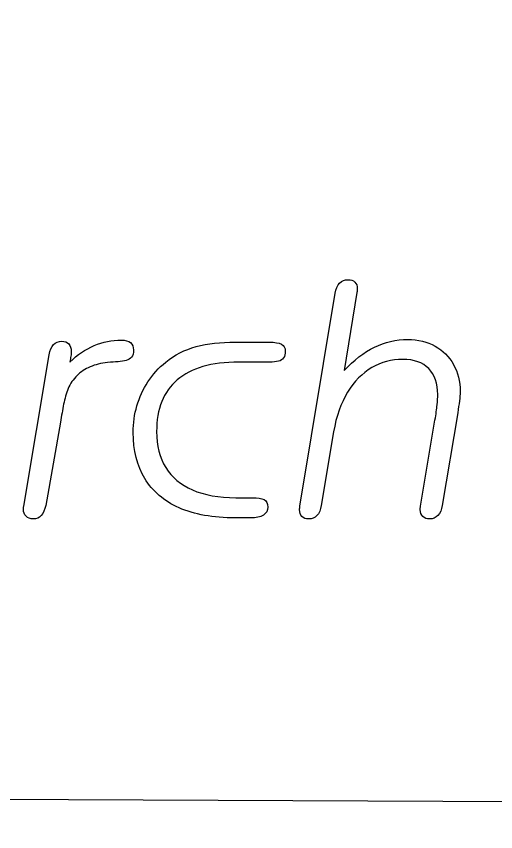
# Model space of a CAD drawing. Header units: millimetres. Extents: x -101 to 196, y -76 to 155.
# Drawn here: x 72.42 to 79.19, y 101.68 to 113.21 of the extents above; entities that cross this region are included whole.
import ezdxf

# ---------------------------------------------------------------- set-up
doc = ezdxf.new("R2010")
doc.units = ezdxf.units.MM
doc.header["$MEASUREMENT"] = 0
doc.layers.add('Capa 1', color=7, linetype='Continuous')

msp = doc.modelspace()

# ---------------------------------------------------------------- linework, layer by layer
at = {"layer": 'Capa 1', "color": 7}
msp.add_open_spline([(81.1485, 137.9786), (81.1485, 137.9786), (80.2355, 137.9786), (80.2355, 137.9786), (80.2355, 137.9786), (80.2355, 137.9786), (80.1349, 131.3575), (80.1349, 131.3575), (80.1349, 131.3575), (80.1349, 131.3575), (69.8957, 131.4652), (69.8957, 131.4652), (69.8957, 131.4652), (69.8957, 131.4652), (70.0032, 137.6636), (70.0032, 137.6636), (70.0032, 137.6636), (70.0032, 137.6636), (60.0788, 138.0784), (60.0788, 138.0784), (60.0788, 138.0784), (60.0788, 138.0784), (60.0788, 131.3575), (60.0788, 131.3575), (60.0788, 131.3575), (60.0788, 131.3575), (50.6702, 131.3575), (50.6702, 131.3575), (50.6702, 131.3575), (50.6702, 131.3575), (50.4628, 137.8708), (50.4628, 137.8708), (50.4628, 137.8708), (50.4628, 137.8708), (40.8469, 137.8708), (40.8469, 137.8708), (40.8469, 137.8708), (40.8469, 137.8708), (41.1552, 131.4652), (41.1552, 131.4652), (41.1552, 131.4652), (41.1552, 131.4652), (32.0617, 131.4652), (32.0617, 131.4652), (32.0617, 131.4652), (32.0617, 131.4652), (31.0231, 137.7698), (31.0231, 137.7698), (31.0231, 137.7698), (31.0231, 137.7698), (22.2983, 137.8708), (22.2983, 137.8708), (22.2983, 137.8708), (22.2983, 137.8708), (25.5685, 102.342), (25.5685, 102.342), (25.5685, 102.342), (25.5685, 102.342), (111.2145, 101.96), (111.2145, 101.96), (111.2145, 101.96), (111.2145, 101.96), (111.2133, 102.0352), (111.2133, 102.0352), (111.2133, 102.0352), (111.2133, 102.0352), (192.3729, 101.679), (192.3729, 101.679), (192.3729, 101.679), (192.3729, 101.679), (195.583, 137.67), (195.583, 137.67), (195.583, 137.67), (195.583, 137.67), (184.4111, 137.7698), (184.4111, 137.7698), (184.4111, 137.7698), (184.4111, 137.7698), (183.8962, 131.4317), (183.8962, 131.4317), (183.8962, 131.4317), (183.8962, 131.4317), (177.4892, 131.5317), (177.4892, 131.5317), (177.4892, 131.5317), (177.4892, 131.5317), (177.2821, 137.67), (177.2821, 137.67), (177.2821, 137.67), (177.2821, 137.67), (168.3897, 137.7698), (168.3897, 137.7698), (168.3897, 137.7698), (168.3897, 137.7698), (168.1817, 131.4317), (168.1817, 131.4317), (168.1817, 131.4317), (168.1817, 131.4317), (159.2898, 131.5317), (159.2898, 131.5317), (159.2898, 131.5317), (159.2898, 131.5317), (159.2898, 137.8708), (159.2898, 137.8708), (159.2898, 137.8708), (159.2898, 137.8708), (149.7804, 137.8708), (149.7804, 137.8708), (149.7804, 137.8708), (149.7804, 137.8708), (149.7804, 131.5317), (149.7804, 131.5317), (149.7804, 131.5317), (149.7804, 131.5317), (139.6492, 131.3305), (139.6492, 131.3305), (139.6492, 131.3305), (139.6492, 131.3305), (139.341, 137.7698), (139.341, 137.7698), (139.341, 137.7698), (139.341, 137.7698), (138.0712, 137.7573), (138.0712, 137.7573), (138.0712, 137.7573), (138.5328, 142.1253), (138.9549, 146.0923), (139.2751, 149.0454), (139.2751, 149.0454), (137.8607, 149.9912), (133.5118, 151.2237), (133.5118, 151.2237), (133.5118, 151.2237), (133.5119, 151.2239), (133.5118, 151.2237), (132.38, 147.7261), (132.38, 147.7261), (130.6776, 148.2888), (127.7425, 149.0454), (127.7425, 149.0454), (127.7425, 149.0454), (127.7426, 149.0454), (127.7425, 149.0454), (128.5942, 152.4499), (128.5942, 152.4499), (125.3837, 153.5821), (121.5977, 153.6756), (121.5977, 153.6756), (121.5977, 153.6756), (121.5977, 153.6758), (121.5977, 153.6756), (120.747, 150.0851), (120.747, 150.0851), (119.1454, 150.467), (114.7966, 150.7478), (114.7966, 150.7478), (114.7966, 150.7478), (114.7967, 150.748), (114.7966, 150.7478), (115.0781, 154.1523), (115.0781, 154.1523), (111.4858, 154.5274), (107.3249, 154.3402), (107.3249, 154.3402), (107.3249, 154.3402), (107.3249, 154.3403), (107.3249, 154.3402), (107.5122, 150.9358), (107.5122, 150.9358), (104.115, 151.0359), (100.9924, 150.1786), (100.9924, 150.1786), (100.9924, 150.1786), (100.9925, 150.1787), (100.9924, 150.1786), (100.3285, 153.777), (100.3285, 153.777), (97.4943, 153.871), (93.8089, 152.7317), (93.8089, 152.7317), (93.8089, 152.7317), (93.8089, 152.7318), (93.8089, 152.7317), (94.4725, 149.2333), (94.4725, 149.2333), (91.2554, 148.671), (88.2336, 147.6322), (88.2336, 147.6322), (88.2336, 147.6322), (88.2336, 147.6323), (87.852, 148.6708), (87.0944, 151.3172), (87.0944, 151.3172), (84.541, 150.8421), (79.7029, 149.0119), (79.7029, 149.0119), (79.7029, 149.0119), (79.7029, 149.0119), (81.1485, 137.9786), (81.1485, 137.9786)], degree=3, knots=[0, 0, 0, 0, 0.0196078, 0.0196078, 0.0196078, 0.0196078, 0.0392157, 0.0392157, 0.0392157, 0.0392157, 0.0588235, 0.0588235, 0.0588235, 0.0588235, 0.0784314, 0.0784314, 0.0784314, 0.0784314, 0.0980392, 0.0980392, 0.0980392, 0.0980392, 0.1176471, 0.1176471, 0.1176471, 0.1176471, 0.1372549, 0.1372549, 0.1372549, 0.1372549, 0.1568627, 0.1568627, 0.1568627, 0.1568627, 0.1764706, 0.1764706, 0.1764706, 0.1764706, 0.1960784, 0.1960784, 0.1960784, 0.1960784, 0.2156863, 0.2156863, 0.2156863, 0.2156863, 0.2352941, 0.2352941, 0.2352941, 0.2352941, 0.254902, 0.254902, 0.254902, 0.254902, 0.2745098, 0.2745098, 0.2745098, 0.2745098, 0.2941176, 0.2941176, 0.2941176, 0.2941176, 0.3137255, 0.3137255, 0.3137255, 0.3137255, 0.3333333, 0.3333333, 0.3333333, 0.3333333, 0.3529412, 0.3529412, 0.3529412, 0.3529412, 0.372549, 0.372549, 0.372549, 0.372549, 0.3921569, 0.3921569, 0.3921569, 0.3921569, 0.4117647, 0.4117647, 0.4117647, 0.4117647, 0.4313725, 0.4313725, 0.4313725, 0.4313725, 0.4509804, 0.4509804, 0.4509804, 0.4509804, 0.4705882, 0.4705882, 0.4705882, 0.4705882, 0.4901961, 0.4901961, 0.4901961, 0.4901961, 0.5098039, 0.5098039, 0.5098039, 0.5098039, 0.5294118, 0.5294118, 0.5294118, 0.5294118, 0.5490196, 0.5490196, 0.5490196, 0.5490196, 0.5686275, 0.5686275, 0.5686275, 0.5686275, 0.5882353, 0.5882353, 0.5882353, 0.5882353, 0.6078431, 0.6078431, 0.6078431, 0.6078431, 0.627451, 0.627451, 0.627451, 0.627451, 0.6470588, 0.6470588, 0.6470588, 0.6470588, 0.6666667, 0.6666667, 0.6666667, 0.6666667, 0.6862745, 0.6862745, 0.6862745, 0.6862745, 0.7058824, 0.7058824, 0.7058824, 0.7058824, 0.7254902, 0.7254902, 0.7254902, 0.7254902, 0.745098, 0.745098, 0.745098, 0.745098, 0.7647059, 0.7647059, 0.7647059, 0.7647059, 0.7843137, 0.7843137, 0.7843137, 0.7843137, 0.8039216, 0.8039216, 0.8039216, 0.8039216, 0.8235294, 0.8235294, 0.8235294, 0.8235294, 0.8431373, 0.8431373, 0.8431373, 0.8431373, 0.8627451, 0.8627451, 0.8627451, 0.8627451, 0.8823529, 0.8823529, 0.8823529, 0.8823529, 0.9019608, 0.9019608, 0.9019608, 0.9019608, 0.9215686, 0.9215686, 0.9215686, 0.9215686, 0.9411765, 0.9411765, 0.9411765, 0.9411765, 0.9607843, 0.9607843, 0.9607843, 0.9607843, 1, 1, 1, 1], dxfattribs=at)
at = {"layer": 'Capa 1', "lineweight": 9}
msp.add_open_spline([(81.1485, 137.9786), (81.1485, 137.9786), (80.2355, 137.9786), (80.2355, 137.9786), (80.2355, 137.9786), (80.2355, 137.9786), (80.1349, 131.3575), (80.1349, 131.3575), (80.1349, 131.3575), (80.1349, 131.3575), (69.8957, 131.4652), (69.8957, 131.4652), (69.8957, 131.4652), (69.8957, 131.4652), (70.0032, 137.6636), (70.0032, 137.6636), (70.0032, 137.6636), (70.0032, 137.6636), (60.0788, 138.0784), (60.0788, 138.0784), (60.0788, 138.0784), (60.0788, 138.0784), (60.0788, 131.3575), (60.0788, 131.3575), (60.0788, 131.3575), (60.0788, 131.3575), (50.6702, 131.3575), (50.6702, 131.3575), (50.6702, 131.3575), (50.6702, 131.3575), (50.4628, 137.8708), (50.4628, 137.8708), (50.4628, 137.8708), (50.4628, 137.8708), (40.8469, 137.8708), (40.8469, 137.8708), (40.8469, 137.8708), (40.8469, 137.8708), (41.1552, 131.4652), (41.1552, 131.4652), (41.1552, 131.4652), (41.1552, 131.4652), (32.0617, 131.4652), (32.0617, 131.4652), (32.0617, 131.4652), (32.0617, 131.4652), (31.0231, 137.7698), (31.0231, 137.7698), (31.0231, 137.7698), (31.0231, 137.7698), (22.2983, 137.8708), (22.2983, 137.8708), (22.2983, 137.8708), (22.2983, 137.8708), (25.5685, 102.342), (25.5685, 102.342), (25.5685, 102.342), (25.5685, 102.342), (111.2145, 101.96), (111.2145, 101.96), (111.2145, 101.96), (111.2145, 101.96), (111.2133, 102.0352), (111.2133, 102.0352), (111.2133, 102.0352), (111.2133, 102.0352), (192.3729, 101.679), (192.3729, 101.679), (192.3729, 101.679), (192.3729, 101.679), (195.583, 137.67), (195.583, 137.67), (195.583, 137.67), (195.583, 137.67), (184.4111, 137.7698), (184.4111, 137.7698), (184.4111, 137.7698), (184.4111, 137.7698), (183.8962, 131.4317), (183.8962, 131.4317), (183.8962, 131.4317), (183.8962, 131.4317), (177.4892, 131.5317), (177.4892, 131.5317), (177.4892, 131.5317), (177.4892, 131.5317), (177.2821, 137.67), (177.2821, 137.67), (177.2821, 137.67), (177.2821, 137.67), (168.3897, 137.7698), (168.3897, 137.7698), (168.3897, 137.7698), (168.3897, 137.7698), (168.1817, 131.4317), (168.1817, 131.4317), (168.1817, 131.4317), (168.1817, 131.4317), (159.2898, 131.5317), (159.2898, 131.5317), (159.2898, 131.5317), (159.2898, 131.5317), (159.2898, 137.8708), (159.2898, 137.8708), (159.2898, 137.8708), (159.2898, 137.8708), (149.7804, 137.8708), (149.7804, 137.8708), (149.7804, 137.8708), (149.7804, 137.8708), (149.7804, 131.5317), (149.7804, 131.5317), (149.7804, 131.5317), (149.7804, 131.5317), (139.6492, 131.3305), (139.6492, 131.3305), (139.6492, 131.3305), (139.6492, 131.3305), (139.341, 137.7698), (139.341, 137.7698), (139.341, 137.7698), (139.341, 137.7698), (138.0712, 137.7573), (138.0712, 137.7573), (138.0712, 137.7573), (138.5328, 142.1253), (138.9549, 146.0923), (139.2751, 149.0454), (139.2751, 149.0454), (137.8607, 149.9912), (133.5118, 151.2237), (133.5118, 151.2237), (133.5118, 151.2237), (133.5118, 151.2237), (133.5118, 151.2237), (132.38, 147.7261), (132.38, 147.7261), (130.6776, 148.2888), (127.7425, 149.0454), (127.7425, 149.0454), (127.7425, 149.0454), (127.7425, 149.0454), (127.7425, 149.0454), (128.5942, 152.4499), (128.5942, 152.4499), (125.3837, 153.5821), (121.5977, 153.6756), (121.5977, 153.6756), (121.5977, 153.6756), (121.5977, 153.6756), (121.5977, 153.6756), (120.747, 150.0851), (120.747, 150.0851), (119.1454, 150.467), (114.7966, 150.7478), (114.7966, 150.7478), (114.7966, 150.7478), (114.7966, 150.7478), (114.7966, 150.7478), (115.0781, 154.1523), (115.0781, 154.1523), (111.4858, 154.5274), (107.3249, 154.3402), (107.3249, 154.3402), (107.3249, 154.3402), (107.3249, 154.3402), (107.3249, 154.3402), (107.5122, 150.9358), (107.5122, 150.9358), (104.115, 151.0359), (100.9924, 150.1786), (100.9924, 150.1786), (100.9924, 150.1786), (100.9924, 150.1786), (100.9924, 150.1786), (100.3285, 153.777), (100.3285, 153.777), (97.4943, 153.871), (93.8089, 152.7317), (93.8089, 152.7317), (93.8089, 152.7317), (93.8089, 152.7317), (93.8089, 152.7317), (94.4725, 149.2333), (94.4725, 149.2333), (91.2554, 148.671), (88.2336, 147.6322), (88.2336, 147.6322), (88.2336, 147.6322), (88.2336, 147.6322), (87.852, 148.6708), (87.0944, 151.3172), (87.0944, 151.3172), (84.541, 150.8421), (79.7029, 149.0119), (79.7029, 149.0119), (79.7029, 149.0119), (79.7029, 149.0119), (81.1485, 137.9786), (81.1485, 137.9786)], degree=3, knots=[0, 0, 0, 0, 0.0196078, 0.0196078, 0.0196078, 0.0196078, 0.0392157, 0.0392157, 0.0392157, 0.0392157, 0.0588235, 0.0588235, 0.0588235, 0.0588235, 0.0784314, 0.0784314, 0.0784314, 0.0784314, 0.0980392, 0.0980392, 0.0980392, 0.0980392, 0.1176471, 0.1176471, 0.1176471, 0.1176471, 0.1372549, 0.1372549, 0.1372549, 0.1372549, 0.1568627, 0.1568627, 0.1568627, 0.1568627, 0.1764706, 0.1764706, 0.1764706, 0.1764706, 0.1960784, 0.1960784, 0.1960784, 0.1960784, 0.2156863, 0.2156863, 0.2156863, 0.2156863, 0.2352941, 0.2352941, 0.2352941, 0.2352941, 0.254902, 0.254902, 0.254902, 0.254902, 0.2745098, 0.2745098, 0.2745098, 0.2745098, 0.2941176, 0.2941176, 0.2941176, 0.2941176, 0.3137255, 0.3137255, 0.3137255, 0.3137255, 0.3333333, 0.3333333, 0.3333333, 0.3333333, 0.3529412, 0.3529412, 0.3529412, 0.3529412, 0.372549, 0.372549, 0.372549, 0.372549, 0.3921569, 0.3921569, 0.3921569, 0.3921569, 0.4117647, 0.4117647, 0.4117647, 0.4117647, 0.4313725, 0.4313725, 0.4313725, 0.4313725, 0.4509804, 0.4509804, 0.4509804, 0.4509804, 0.4705882, 0.4705882, 0.4705882, 0.4705882, 0.4901961, 0.4901961, 0.4901961, 0.4901961, 0.5098039, 0.5098039, 0.5098039, 0.5098039, 0.5294118, 0.5294118, 0.5294118, 0.5294118, 0.5490196, 0.5490196, 0.5490196, 0.5490196, 0.5686275, 0.5686275, 0.5686275, 0.5686275, 0.5882353, 0.5882353, 0.5882353, 0.5882353, 0.6078431, 0.6078431, 0.6078431, 0.6078431, 0.627451, 0.627451, 0.627451, 0.627451, 0.6470588, 0.6470588, 0.6470588, 0.6470588, 0.6666667, 0.6666667, 0.6666667, 0.6666667, 0.6862745, 0.6862745, 0.6862745, 0.6862745, 0.7058824, 0.7058824, 0.7058824, 0.7058824, 0.7254902, 0.7254902, 0.7254902, 0.7254902, 0.745098, 0.745098, 0.745098, 0.745098, 0.7647059, 0.7647059, 0.7647059, 0.7647059, 0.7843137, 0.7843137, 0.7843137, 0.7843137, 0.8039216, 0.8039216, 0.8039216, 0.8039216, 0.8235294, 0.8235294, 0.8235294, 0.8235294, 0.8431373, 0.8431373, 0.8431373, 0.8431373, 0.8627451, 0.8627451, 0.8627451, 0.8627451, 0.8823529, 0.8823529, 0.8823529, 0.8823529, 0.9019608, 0.9019608, 0.9019608, 0.9019608, 0.9215686, 0.9215686, 0.9215686, 0.9215686, 0.9411765, 0.9411765, 0.9411765, 0.9411765, 0.9607843, 0.9607843, 0.9607843, 0.9607843, 1, 1, 1, 1], dxfattribs=at)
at = {"layer": 'Capa 1', "color": 250}
for points, knots in [([(77.0437, 108.1992), (77.0437, 108.1992), (77.2264, 109.3006), (77.2264, 109.3006), (77.2264, 109.3006), (77.2289, 109.3105), (77.2305, 109.3194), (77.2305, 109.3268), (77.2305, 109.3268), (77.2314, 109.3351), (77.2313, 109.3425), (77.2313, 109.3499), (77.2313, 109.3499), (77.2314, 109.3944), (77.2198, 109.4281), (77.1959, 109.4503), (77.1959, 109.4503), (77.1729, 109.4726), (77.1408, 109.4832), (77.098, 109.4832), (77.098, 109.4832), (77.051, 109.4833), (77.0124, 109.4676), (76.9811, 109.4355), (76.9811, 109.4355), (76.9507, 109.4036), (76.9309, 109.3548), (76.9202, 109.2906), (76.9202, 109.2906), (76.9202, 109.2906), (76.4214, 106.2829), (76.4214, 106.2829), (76.4214, 106.2829), (76.419, 106.273), (76.418, 106.2639), (76.4172, 106.2565), (76.4172, 106.2565), (76.4165, 106.2484), (76.4164, 106.2408), (76.4164, 106.2334), (76.4164, 106.2334), (76.4165, 106.1891), (76.4279, 106.1561), (76.4493, 106.1338), (76.4493, 106.1338), (76.4708, 106.1117), (76.5028, 106.1001), (76.5448, 106.1001), (76.5448, 106.1001), (76.5926, 106.1002), (76.6312, 106.1165), (76.6617, 106.1486), (76.6617, 106.1486), (76.6922, 106.1799), (76.7127, 106.2285), (76.7226, 106.2927), (76.7226, 106.2927), (76.7226, 106.2927), (76.8955, 107.3301), (76.8955, 107.3301), (76.8955, 107.3301), (76.935, 107.5521), (77.0008, 107.7398), (77.0939, 107.8929), (77.0939, 107.8929), (77.1877, 108.0453), (77.3013, 108.1604), (77.4346, 108.2395), (77.4346, 108.2395), (77.568, 108.3177), (77.7145, 108.3572), (77.8734, 108.3572), (77.8734, 108.3572), (78.0323, 108.3564), (78.1541, 108.3127), (78.2389, 108.2263), (78.2389, 108.2263), (78.3237, 108.1399), (78.3664, 108.0172), (78.3673, 107.8583), (78.3673, 107.8583), (78.3673, 107.8214), (78.3648, 107.7727), (78.359, 107.7135), (78.359, 107.7135), (78.3525, 107.6535), (78.3426, 107.5818), (78.3278, 107.4978), (78.3278, 107.4978), (78.3278, 107.4978), (78.1253, 106.2829), (78.1253, 106.2829), (78.1253, 106.2829), (78.1229, 106.273), (78.122, 106.2639), (78.1211, 106.2565), (78.1211, 106.2565), (78.1204, 106.2484), (78.1203, 106.2408), (78.1203, 106.2334), (78.1203, 106.2334), (78.1212, 106.1891), (78.1327, 106.1561), (78.1557, 106.1338), (78.1557, 106.1338), (78.1788, 106.1117), (78.2117, 106.1001), (78.2537, 106.1001), (78.2537, 106.1001), (78.3015, 106.1002), (78.3401, 106.1174), (78.3706, 106.1503), (78.3706, 106.1503), (78.4011, 106.1833), (78.4216, 106.231), (78.4315, 106.2927), (78.4315, 106.2927), (78.4315, 106.2927), (78.6488, 107.6015), (78.6488, 107.6015), (78.6488, 107.6015), (78.6587, 107.6633), (78.6669, 107.7192), (78.6735, 107.7686), (78.6735, 107.7686), (78.6802, 107.818), (78.6834, 107.8608), (78.6834, 107.8978), (78.6834, 107.8978), (78.6826, 108.0453), (78.6513, 108.1744), (78.5887, 108.2855), (78.5887, 108.2855), (78.5271, 108.3959), (78.4405, 108.4823), (78.3302, 108.544), (78.3302, 108.544), (78.2191, 108.6066), (78.0899, 108.6379), (77.9425, 108.6387), (77.9425, 108.6387), (77.778, 108.6388), (77.6215, 108.6016), (77.4725, 108.5284), (77.4725, 108.5284), (77.3243, 108.4544), (77.1819, 108.3448), (77.0437, 108.1992)], [0, 0, 0, 0, 0.0263158, 0.0263158, 0.0263158, 0.0263158, 0.0526316, 0.0526316, 0.0526316, 0.0526316, 0.0789474, 0.0789474, 0.0789474, 0.0789474, 0.1052632, 0.1052632, 0.1052632, 0.1052632, 0.1315789, 0.1315789, 0.1315789, 0.1315789, 0.1578947, 0.1578947, 0.1578947, 0.1578947, 0.1842105, 0.1842105, 0.1842105, 0.1842105, 0.2105263, 0.2105263, 0.2105263, 0.2105263, 0.2368421, 0.2368421, 0.2368421, 0.2368421, 0.2631579, 0.2631579, 0.2631579, 0.2631579, 0.2894737, 0.2894737, 0.2894737, 0.2894737, 0.3157895, 0.3157895, 0.3157895, 0.3157895, 0.3421053, 0.3421053, 0.3421053, 0.3421053, 0.3684211, 0.3684211, 0.3684211, 0.3684211, 0.3947368, 0.3947368, 0.3947368, 0.3947368, 0.4210526, 0.4210526, 0.4210526, 0.4210526, 0.4473684, 0.4473684, 0.4473684, 0.4473684, 0.4736842, 0.4736842, 0.4736842, 0.4736842, 0.5, 0.5, 0.5, 0.5, 0.5263158, 0.5263158, 0.5263158, 0.5263158, 0.5526316, 0.5526316, 0.5526316, 0.5526316, 0.5789474, 0.5789474, 0.5789474, 0.5789474, 0.6052632, 0.6052632, 0.6052632, 0.6052632, 0.6315789, 0.6315789, 0.6315789, 0.6315789, 0.6578947, 0.6578947, 0.6578947, 0.6578947, 0.6842105, 0.6842105, 0.6842105, 0.6842105, 0.7105263, 0.7105263, 0.7105263, 0.7105263, 0.7368421, 0.7368421, 0.7368421, 0.7368421, 0.7631579, 0.7631579, 0.7631579, 0.7631579, 0.7894737, 0.7894737, 0.7894737, 0.7894737, 0.8157895, 0.8157895, 0.8157895, 0.8157895, 0.8421053, 0.8421053, 0.8421053, 0.8421053, 0.8684211, 0.8684211, 0.8684211, 0.8684211, 0.8947368, 0.8947368, 0.8947368, 0.8947368, 0.9210526, 0.9210526, 0.9210526, 0.9210526, 0.9473684, 0.9473684, 0.9473684, 0.9473684, 1, 1, 1, 1]), ([(73.1716, 108.3177), (73.1765, 108.3499), (73.1815, 108.3786), (73.1856, 108.4033), (73.1856, 108.4033), (73.1889, 108.428), (73.1914, 108.4485), (73.1914, 108.4658), (73.1914, 108.4658), (73.1915, 108.5128), (73.179, 108.5498), (73.156, 108.5753), (73.156, 108.5753), (73.133, 108.6009), (73.1, 108.614), (73.058, 108.614), (73.058, 108.614), (72.9592, 108.6142), (72.9, 108.5498), (72.8802, 108.4214), (72.8802, 108.4214), (72.8802, 108.4214), (72.5198, 106.2829), (72.5198, 106.2829), (72.5198, 106.2829), (72.5173, 106.2756), (72.5155, 106.268), (72.5155, 106.2606), (72.5155, 106.2606), (72.5147, 106.2534), (72.5147, 106.2458), (72.5147, 106.2384), (72.5147, 106.2384), (72.5155, 106.1956), (72.5279, 106.1626), (72.5526, 106.1379), (72.5526, 106.1379), (72.5773, 106.1135), (72.6102, 106.1009), (72.653, 106.1001), (72.653, 106.1001), (72.747, 106.1002), (72.8061, 106.1643), (72.8308, 106.2927), (72.8308, 106.2927), (72.8308, 106.2927), (73.0383, 107.4684), (73.0383, 107.4684), (73.0383, 107.4684), (73.054, 107.5589), (73.0687, 107.6435), (73.0835, 107.7233), (73.0835, 107.7233), (73.0983, 107.8026), (73.1197, 107.8764), (73.1477, 107.9439), (73.1477, 107.9439), (73.1765, 108.0123), (73.2185, 108.074), (73.2753, 108.13), (73.2753, 108.13), (73.3247, 108.1794), (73.3856, 108.2197), (73.4572, 108.251), (73.4572, 108.251), (73.5288, 108.2824), (73.6112, 108.3028), (73.705, 108.3127), (73.705, 108.3127), (73.7585, 108.3169), (73.8071, 108.3209), (73.8515, 108.3234), (73.8515, 108.3234), (73.896, 108.326), (73.9347, 108.3316), (73.9676, 108.3407), (73.9676, 108.3407), (73.9997, 108.3499), (74.0252, 108.3654), (74.0433, 108.3884), (74.0433, 108.3884), (74.0614, 108.4116), (74.0705, 108.4452), (74.0705, 108.4905), (74.0705, 108.4905), (74.0706, 108.535), (74.0557, 108.5695), (74.0268, 108.5934), (74.0268, 108.5934), (73.9972, 108.6166), (73.9544, 108.6288), (73.8976, 108.6288), (73.8976, 108.6288), (73.7644, 108.6289), (73.6359, 108.6033), (73.514, 108.5514), (73.514, 108.5514), (73.3922, 108.4997), (73.2778, 108.4214), (73.1716, 108.3177)], [0, 0, 0, 0, 0.0384615, 0.0384615, 0.0384615, 0.0384615, 0.0769231, 0.0769231, 0.0769231, 0.0769231, 0.1153846, 0.1153846, 0.1153846, 0.1153846, 0.1538462, 0.1538462, 0.1538462, 0.1538462, 0.1923077, 0.1923077, 0.1923077, 0.1923077, 0.2307692, 0.2307692, 0.2307692, 0.2307692, 0.2692308, 0.2692308, 0.2692308, 0.2692308, 0.3076923, 0.3076923, 0.3076923, 0.3076923, 0.3461538, 0.3461538, 0.3461538, 0.3461538, 0.3846154, 0.3846154, 0.3846154, 0.3846154, 0.4230769, 0.4230769, 0.4230769, 0.4230769, 0.4615385, 0.4615385, 0.4615385, 0.4615385, 0.5, 0.5, 0.5, 0.5, 0.5384615, 0.5384615, 0.5384615, 0.5384615, 0.5769231, 0.5769231, 0.5769231, 0.5769231, 0.6153846, 0.6153846, 0.6153846, 0.6153846, 0.6538462, 0.6538462, 0.6538462, 0.6538462, 0.6923077, 0.6923077, 0.6923077, 0.6923077, 0.7307692, 0.7307692, 0.7307692, 0.7307692, 0.7692308, 0.7692308, 0.7692308, 0.7692308, 0.8076923, 0.8076923, 0.8076923, 0.8076923, 0.8461538, 0.8461538, 0.8461538, 0.8461538, 0.8846154, 0.8846154, 0.8846154, 0.8846154, 0.9230769, 0.9230769, 0.9230769, 0.9230769, 1, 1, 1, 1]), ([(75.7497, 106.4014), (75.7497, 106.4014), (75.5176, 106.4014), (75.5176, 106.4014), (75.5176, 106.4014), (75.274, 106.4024), (75.0681, 106.4384), (74.9018, 106.5108), (74.9018, 106.5108), (74.7355, 106.5834), (74.6096, 106.6886), (74.5248, 106.8269), (74.5248, 106.8269), (74.4393, 106.9661), (74.3964, 107.1348), (74.3964, 107.3348), (74.3964, 107.3348), (74.3965, 107.6567), (74.4935, 107.9011), (74.6878, 108.0674), (74.6878, 108.0674), (74.8822, 108.2338), (75.1718, 108.3168), (75.557, 108.3176), (75.557, 108.3176), (75.557, 108.3176), (75.9917, 108.3177), (75.9917, 108.3177), (75.9917, 108.3177), (76.0427, 108.3177), (76.0847, 108.3218), (76.1176, 108.33), (76.1176, 108.33), (76.1506, 108.3391), (76.1744, 108.3547), (76.19, 108.3777), (76.19, 108.3777), (76.2065, 108.4009), (76.2139, 108.4337), (76.2139, 108.4757), (76.2139, 108.4757), (76.214, 108.5201), (76.1958, 108.5514), (76.1596, 108.5712), (76.1596, 108.5712), (76.1225, 108.5902), (76.0649, 108.6), (75.9867, 108.5992), (75.9867, 108.5992), (75.9867, 108.5992), (75.5078, 108.5993), (75.5078, 108.5993), (75.5078, 108.5993), (75.3011, 108.6009), (75.1167, 108.5794), (74.9553, 108.5366), (74.9553, 108.5366), (74.7933, 108.4931), (74.6499, 108.4205), (74.5248, 108.3176), (74.5248, 108.3176), (74.4261, 108.2363), (74.3421, 108.1431), (74.2738, 108.0386), (74.2738, 108.0386), (74.2054, 107.9333), (74.1544, 107.8205), (74.119, 107.6995), (74.119, 107.6995), (74.0837, 107.5793), (74.0655, 107.4542), (74.0655, 107.3249), (74.0655, 107.3249), (74.0655, 107.0689), (74.1206, 106.8508), (74.2301, 106.6713), (74.2301, 106.6713), (74.3389, 106.4913), (74.5001, 106.3536), (74.7141, 106.2581), (74.7141, 106.2581), (74.9282, 106.1637), (75.1932, 106.1157), (75.5077, 106.1149), (75.5077, 106.1149), (75.5077, 106.1149), (75.7201, 106.115), (75.7201, 106.115), (75.7201, 106.115), (75.8015, 106.115), (75.8633, 106.1281), (75.9044, 106.1544), (75.9044, 106.1544), (75.9464, 106.1809), (75.967, 106.2186), (75.967, 106.268), (75.967, 106.268), (75.967, 106.319), (75.9497, 106.3544), (75.9135, 106.3734), (75.9135, 106.3734), (75.8781, 106.3933), (75.8237, 106.4022), (75.7497, 106.4014)], [0, 0, 0, 0, 0.037037, 0.037037, 0.037037, 0.037037, 0.0740741, 0.0740741, 0.0740741, 0.0740741, 0.1111111, 0.1111111, 0.1111111, 0.1111111, 0.1481481, 0.1481481, 0.1481481, 0.1481481, 0.1851852, 0.1851852, 0.1851852, 0.1851852, 0.2222222, 0.2222222, 0.2222222, 0.2222222, 0.2592593, 0.2592593, 0.2592593, 0.2592593, 0.2962963, 0.2962963, 0.2962963, 0.2962963, 0.3333333, 0.3333333, 0.3333333, 0.3333333, 0.3703704, 0.3703704, 0.3703704, 0.3703704, 0.4074074, 0.4074074, 0.4074074, 0.4074074, 0.4444444, 0.4444444, 0.4444444, 0.4444444, 0.4814815, 0.4814815, 0.4814815, 0.4814815, 0.5185185, 0.5185185, 0.5185185, 0.5185185, 0.5555556, 0.5555556, 0.5555556, 0.5555556, 0.5925926, 0.5925926, 0.5925926, 0.5925926, 0.6296296, 0.6296296, 0.6296296, 0.6296296, 0.6666667, 0.6666667, 0.6666667, 0.6666667, 0.7037037, 0.7037037, 0.7037037, 0.7037037, 0.7407407, 0.7407407, 0.7407407, 0.7407407, 0.7777778, 0.7777778, 0.7777778, 0.7777778, 0.8148148, 0.8148148, 0.8148148, 0.8148148, 0.8518519, 0.8518519, 0.8518519, 0.8518519, 0.8888889, 0.8888889, 0.8888889, 0.8888889, 0.9259259, 0.9259259, 0.9259259, 0.9259259, 1, 1, 1, 1])]:
    msp.add_open_spline(points, degree=3, knots=knots, dxfattribs=at)

doc.saveas('drawing.dxf')
